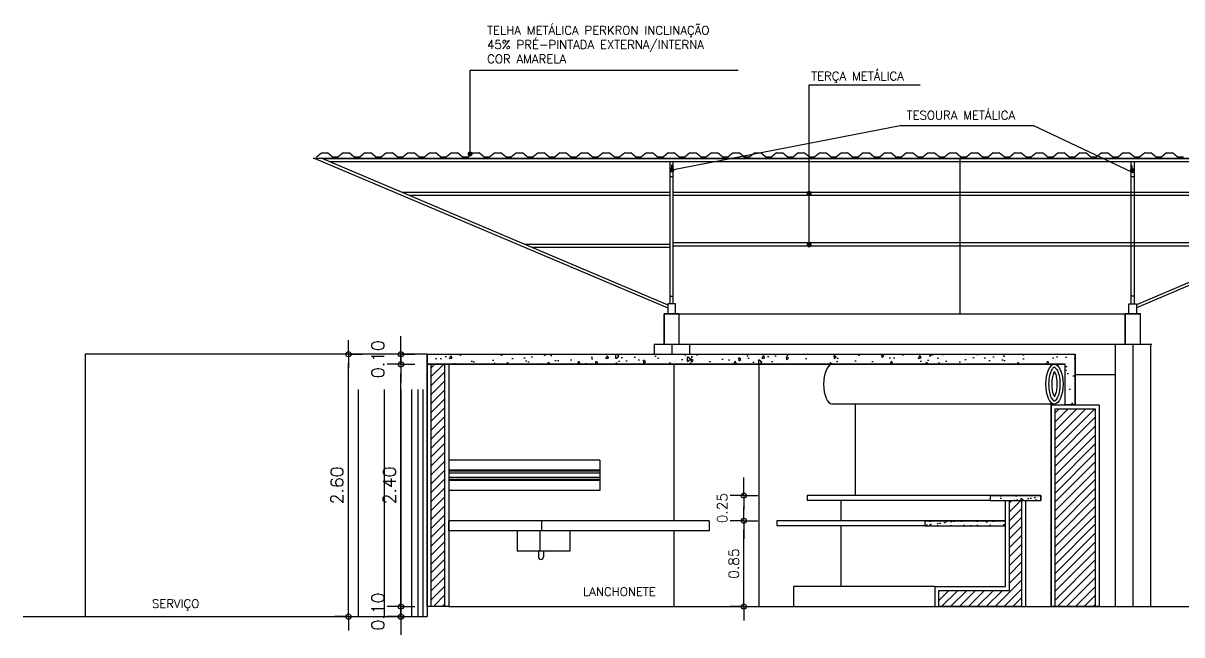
# Model space of a CAD drawing. Extents: x -599692 to 469028, y -9431878 to 9424999.
# Drawn here: x 2373.11 to 2384.6, y -450.02 to -443.96 of the extents above; entities that cross this region are included whole.
import ezdxf

# ---------------------------------------------------------------- set-up
doc = ezdxf.new("R2010")
doc.units = 0
doc.header["$LTSCALE"] = 0.5
doc.header["$MEASUREMENT"] = 0
doc.header["$PDMODE"] = 34
doc.layers.get('0').update_dxf_attribs({"linetype": 'CONTINUOUS'})
doc.layers.get('DEFPOINTS').update_dxf_attribs({"linetype": 'CONTINUOUS'})
for name, color, linetype in [('COTAS', 2, 'CONTINUOUS'), ('HACH', 8, 'CONTINUOUS'), ('HACHURA1', 8, 'CONTINUOUS'), ('P1', 1, 'CONTINUOUS'), ('P2', 2, 'CONTINUOUS'), ('P3', 3, 'CONTINUOUS'), ('P6', 4, 'CONTINUOUS'), ('PAREDE', 4, 'CONTINUOUS'), ('PAREDES', 4, 'CONTINUOUS')]:
    doc.layers.add(name, color=color, linetype=linetype)
doc.styles.add('ROMANS', font='romans')
doc.dimstyles.new('BOLA50$0', dxfattribs={"dimscale": 0.5, "dimtxt": 0.25, "dimasz": 0.18, "dimexe": 0.18, "dimexo": 0.0625, "dimgap": 0.1, "dimtad": 1, "dimzin": 0, "dimdsep": 46, "dimtxsty": 'ROMANS', "dimblk1": 'BOLA', "dimblk2": 'BOLA', "dimsah": 1, "dimcen": 0.09, "dimse1": 1, "dimse2": 1, "dimclrt": 256, "dimadec": 0, "dimazin": 0, "dimtfac": 1, "dimtofl": 0, "dimtmove": 2, "dimatfit": 3, "dimldrblk": 'BOLA', "dimfxl": 1, "dimtolj": 1, "dimtzin": 0, "dimarcsym": 0})
pattern_1 = [(45, (2634.273103, -568.6486), (-0.044194174, 0.044194174), [])]

# ---------------------------------------------------------------- blocks, each defined once
blk = doc.blocks.new('BOLA')
for q in [(0, 1.53), (-1.53, 0), (0, -1.53), (1.53, 0)]:
    blk.add_line((0, 0), q)
blk.add_circle((0, 0), 0.284)
blk = doc.blocks.new('*D202')
at = {"layer": 'COTAS', "color": 0, "lineweight": -2}
for p, q in [((2380.258, -448.548), (2380.258, -448.458)), ((2380.258, -448.978), (2380.258, -449.068))]:
    blk.add_line(p, q, dxfattribs=at)
at = {"layer": 'DEFPOINTS', "color": 0}
for p in [(2380.258, -448.638), (2380.885, -448.638, 220.911), (2380.584, -448.888, 220.911)]:
    blk.add_point(p, dxfattribs=at)
at = {"layer": 'COTAS', "color": 0, "lineweight": -2, "xscale": 0.09, "yscale": 0.09, "zscale": 0.09}
for p, rotation in [((2380.258, -448.638), 270), ((2380.258, -448.888), 90)]:
    blk.add_blockref('BOLA', p, dxfattribs=dict(at, rotation=rotation))
at = {"layer": 'COTAS', "insert": (2380.043, -448.763), "char_height": 0.1, "attachment_point": 5, "rotation": 90, "style": 'ROMANS'}
blk.add_mtext('\\A1;0.25', dxfattribs=at)
blk = doc.blocks.new('*D203')
at = {"layer": 'COTAS', "color": 0, "lineweight": -2}
blk.add_line((2380.258, -449.648), (2380.258, -448.978), dxfattribs=at)
at = {"layer": 'DEFPOINTS', "color": 0}
for p in [(2380.258, -448.888), (2380.584, -448.888, 220.911), (2380.584, -449.738)]:
    blk.add_point(p, dxfattribs=at)
at = {"layer": 'COTAS', "color": 0, "lineweight": -2, "xscale": 0.09, "yscale": 0.09, "zscale": 0.09}
for p, rotation in [((2380.258, -448.888), 90), ((2380.258, -449.738), 270)]:
    blk.add_blockref('BOLA', p, dxfattribs=dict(at, rotation=rotation))
at = {"layer": 'COTAS', "insert": (2380.158, -449.313), "char_height": 0.1, "attachment_point": 5, "rotation": 90, "style": 'ROMANS'}
blk.add_mtext('\\A1;0.85', dxfattribs=at)
blk = doc.blocks.new('_Dot')
at = {"color": 0, "linetype": 'ByBlock', "lineweight": -2}
blk.add_line((-0.5, 0), (-1, 0), dxfattribs=at)
at = {"color": 0, "linetype": 'ByBlock', "const_width": 0.5}
blk.add_lwpolyline([(-0.25, 0, 1), (0.25, 0, 1)], format="xyb", close=True, dxfattribs=at)
blk = doc.blocks.new('*D187')
at = {"layer": 'COTAS', "color": 0, "lineweight": -2}
for p, q in [((2376.858, -449.648), (2376.858, -449.558)), ((2376.858, -449.928), (2376.858, -450.018))]:
    blk.add_line(p, q, dxfattribs=at)
at = {"layer": 'DEFPOINTS', "color": 0}
for p in [(2376.858, -449.738), (2377.119, -449.738, 220.911), (2377.119, -449.838, 220.911)]:
    blk.add_point(p, dxfattribs=at)
at = {"layer": 'COTAS', "color": 0, "lineweight": -2, "xscale": 0.09, "yscale": 0.09, "zscale": 0.09}
for p, rotation in [((2376.858, -449.738), 270), ((2376.858, -449.838), 90)]:
    blk.add_blockref('BOLA', p, dxfattribs=dict(at, rotation=rotation))
at = {"layer": 'COTAS', "insert": (2376.63, -449.788), "char_height": 0.125, "attachment_point": 5, "rotation": 90, "style": 'ROMANS'}
blk.add_mtext('\\A1;0.10', dxfattribs=at)
blk = doc.blocks.new('*D188')
at = {"layer": 'COTAS', "color": 0, "lineweight": -2}
blk.add_line((2376.858, -449.648), (2376.858, -447.428), dxfattribs=at)
at = {"layer": 'DEFPOINTS', "color": 0}
for p in [(2376.858, -447.338), (2377.119, -447.338, 220.911), (2377.119, -449.738, 220.911)]:
    blk.add_point(p, dxfattribs=at)
at = {"layer": 'COTAS', "color": 0, "lineweight": -2, "xscale": 0.09, "yscale": 0.09, "zscale": 0.09}
for p, rotation in [((2376.858, -447.338), 90), ((2376.858, -449.738), 270)]:
    blk.add_blockref('BOLA', p, dxfattribs=dict(at, rotation=rotation))
at = {"layer": 'COTAS', "insert": (2376.745, -448.538), "char_height": 0.125, "attachment_point": 5, "rotation": 90, "style": 'ROMANS'}
blk.add_mtext('\\A1;2.40', dxfattribs=at)
blk = doc.blocks.new('*D189')
at = {"layer": 'COTAS', "color": 0, "lineweight": -2}
for p, q in [((2376.858, -447.148), (2376.858, -447.058)), ((2376.858, -447.428), (2376.858, -447.518))]:
    blk.add_line(p, q, dxfattribs=at)
at = {"layer": 'DEFPOINTS', "color": 0}
for p in [(2376.858, -447.238), (2377.119, -447.238, 441.822), (2377.119, -447.338, 220.911)]:
    blk.add_point(p, dxfattribs=at)
at = {"layer": 'COTAS', "color": 0, "lineweight": -2, "xscale": 0.09, "yscale": 0.09, "zscale": 0.09}
for p, rotation in [((2376.858, -447.238), 270), ((2376.858, -447.338), 90)]:
    blk.add_blockref('BOLA', p, dxfattribs=dict(at, rotation=rotation))
at = {"layer": 'COTAS', "insert": (2376.63, -447.288), "char_height": 0.125, "attachment_point": 5, "rotation": 90, "style": 'ROMANS'}
blk.add_mtext('\\A1;0.10', dxfattribs=at)
blk = doc.blocks.new('*D190')
at = {"layer": 'COTAS', "color": 0, "lineweight": -2}
blk.add_line((2376.337, -449.748), (2376.337, -447.328), dxfattribs=at)
at = {"layer": 'DEFPOINTS', "color": 0}
for p in [(2376.337, -447.238), (2376.72, -447.238), (2376.72, -449.838)]:
    blk.add_point(p, dxfattribs=at)
at = {"layer": 'COTAS', "color": 0, "lineweight": -2, "xscale": 0.09, "yscale": 0.09, "zscale": 0.09}
for p, rotation in [((2376.337, -447.238), 90), ((2376.337, -449.838), 270)]:
    blk.add_blockref('BOLA', p, dxfattribs=dict(at, rotation=rotation))
at = {"layer": 'COTAS', "insert": (2376.224, -448.538), "char_height": 0.125, "attachment_point": 5, "rotation": 90, "style": 'ROMANS'}
blk.add_mtext('\\A1;2.60', dxfattribs=at)
blk = doc.blocks.new('*D191')
at = {"layer": 'COTAS', "color": 0, "lineweight": -2}
blk.add_line((2384.893, -449.648), (2384.893, -447.828), dxfattribs=at)
at = {"layer": 'DEFPOINTS', "color": 0}
for p in [(2384.055, -447.738, 220.911), (2384.893, -447.738), (2384.055, -449.738, 220.911)]:
    blk.add_point(p, dxfattribs=at)
at = {"layer": 'COTAS', "color": 0, "lineweight": -2, "xscale": 0.09, "yscale": 0.09, "zscale": 0.09}
for p, rotation in [((2384.893, -447.738), 90), ((2384.893, -449.738), 270)]:
    blk.add_blockref('BOLA', p, dxfattribs=dict(at, rotation=rotation))
at = {"layer": 'COTAS', "insert": (2384.78, -448.738), "char_height": 0.125, "attachment_point": 5, "rotation": 90, "style": 'ROMANS'}
blk.add_mtext('\\A1;2.00', dxfattribs=at)
blk = doc.blocks.new('*D192')
at = {"layer": 'COTAS', "color": 0, "lineweight": -2}
blk.add_line((2384.893, -447.648), (2384.893, -447.528), dxfattribs=at)
at = {"layer": 'DEFPOINTS', "color": 0}
for p in [(2384.563, -447.438, 220.911), (2384.893, -447.438), (2384.055, -447.738, 220.911)]:
    blk.add_point(p, dxfattribs=at)
at = {"layer": 'COTAS', "color": 0, "lineweight": -2, "xscale": 0.09, "yscale": 0.09, "zscale": 0.09}
for p, rotation in [((2384.893, -447.438), 90), ((2384.893, -447.738), 270)]:
    blk.add_blockref('BOLA', p, dxfattribs=dict(at, rotation=rotation))
at = {"layer": 'COTAS', "insert": (2385.245, -447.588), "char_height": 0.125, "attachment_point": 5, "rotation": 90, "style": 'ROMANS'}
blk.add_mtext('\\A1;0.30', dxfattribs=at)
blk = doc.blocks.new('*D193')
at = {"layer": 'COTAS', "color": 0, "lineweight": -2}
for p, q in [((2384.893, -447.248), (2384.893, -447.158)), ((2384.893, -447.528), (2384.893, -447.618))]:
    blk.add_line(p, q, dxfattribs=at)
at = {"layer": 'DEFPOINTS', "color": 0}
for p in [(2383.716, -447.338, 220.911), (2384.893, -447.338), (2384.563, -447.438, 220.911)]:
    blk.add_point(p, dxfattribs=at)
at = {"layer": 'COTAS', "color": 0, "lineweight": -2, "xscale": 0.09, "yscale": 0.09, "zscale": 0.09}
for p, rotation in [((2384.893, -447.338), 270), ((2384.893, -447.438), 90)]:
    blk.add_blockref('BOLA', p, dxfattribs=dict(at, rotation=rotation))
at = {"layer": 'COTAS', "insert": (2385.245, -447.388), "char_height": 0.125, "attachment_point": 5, "rotation": 90, "style": 'ROMANS'}
blk.add_mtext('\\A1;0.10', dxfattribs=at)
blk = doc.blocks.new('*D194')
at = {"layer": 'COTAS', "color": 0, "lineweight": -2}
for p, q in [((2384.893, -447.048), (2384.893, -446.958)), ((2384.893, -447.328), (2384.893, -447.418))]:
    blk.add_line(p, q, dxfattribs=at)
at = {"layer": 'DEFPOINTS', "color": 0}
for p in [(2384.213, -447.138, 441.822), (2384.893, -447.138), (2383.816, -447.238, 220.911)]:
    blk.add_point(p, dxfattribs=at)
at = {"layer": 'COTAS', "color": 0, "lineweight": -2, "xscale": 0.09, "yscale": 0.09, "zscale": 0.09}
for p, rotation in [((2384.893, -447.138), 270), ((2384.893, -447.238), 90)]:
    blk.add_blockref('BOLA', p, dxfattribs=dict(at, rotation=rotation))
at = {"layer": 'COTAS', "insert": (2385.245, -447.188), "char_height": 0.125, "attachment_point": 5, "rotation": 90, "style": 'ROMANS'}
blk.add_mtext('\\A1;0.10', dxfattribs=at)
blk = doc.blocks.new('*D195')
at = {"layer": 'COTAS', "color": 0, "lineweight": -2}
blk.add_line((2384.893, -447.048), (2384.893, -446.928), dxfattribs=at)
at = {"layer": 'DEFPOINTS', "color": 0}
for p in [(2384.313, -446.838, 220.911), (2384.893, -446.838), (2384.213, -447.138, 441.822)]:
    blk.add_point(p, dxfattribs=at)
at = {"layer": 'COTAS', "color": 0, "lineweight": -2, "xscale": 0.09, "yscale": 0.09, "zscale": 0.09}
for p, rotation in [((2384.893, -446.838), 90), ((2384.893, -447.138), 270)]:
    blk.add_blockref('BOLA', p, dxfattribs=dict(at, rotation=rotation))
at = {"layer": 'COTAS', "insert": (2385.245, -446.988), "char_height": 0.125, "attachment_point": 5, "rotation": 90, "style": 'ROMANS'}
blk.add_mtext('\\A1;0.30', dxfattribs=at)
blk = doc.blocks.new('*D196')
at = {"layer": 'COTAS', "color": 0, "lineweight": -2}
blk.add_line((2385.552, -449.648), (2385.552, -447.428), dxfattribs=at)
at = {"layer": 'DEFPOINTS', "color": 0}
for p in [(2383.716, -447.338, 220.911), (2385.552, -447.338), (2384.055, -449.738, 220.911)]:
    blk.add_point(p, dxfattribs=at)
at = {"layer": 'COTAS', "color": 0, "lineweight": -2, "xscale": 0.09, "yscale": 0.09, "zscale": 0.09}
for p, rotation in [((2385.552, -447.338), 90), ((2385.552, -449.738), 270)]:
    blk.add_blockref('BOLA', p, dxfattribs=dict(at, rotation=rotation))
at = {"layer": 'COTAS', "insert": (2385.44, -448.538), "char_height": 0.125, "attachment_point": 5, "rotation": 90, "style": 'ROMANS'}
blk.add_mtext('\\A1;2.40', dxfattribs=at)
blk = doc.blocks.new('*D197')
at = {"layer": 'COTAS', "color": 0, "lineweight": -2}
for p, q in [((2385.552, -447.148), (2385.552, -447.058)), ((2385.552, -447.428), (2385.552, -447.518))]:
    blk.add_line(p, q, dxfattribs=at)
at = {"layer": 'DEFPOINTS', "color": 0}
for p in [(2383.816, -447.238, 220.911), (2385.552, -447.238), (2383.716, -447.338, 220.911)]:
    blk.add_point(p, dxfattribs=at)
at = {"layer": 'COTAS', "color": 0, "lineweight": -2, "xscale": 0.09, "yscale": 0.09, "zscale": 0.09}
for p, rotation in [((2385.552, -447.238), 270), ((2385.552, -447.338), 90)]:
    blk.add_blockref('BOLA', p, dxfattribs=dict(at, rotation=rotation))
at = {"layer": 'COTAS', "insert": (2385.905, -447.288), "char_height": 0.125, "attachment_point": 5, "rotation": 90, "style": 'ROMANS'}
blk.add_mtext('\\A1;0.10', dxfattribs=at)

msp = doc.modelspace()

# ---------------------------------------------------------------- hatches: boundary and pattern name
at = {"layer": 'HACHURA1'}
h = msp.add_hatch(dxfattribs=at)
h.set_pattern_fill('ANSI31', color=256, scale=0.5, style=0)
h.set_pattern_definition(pattern_1)
h.paths.add_polyline_path([(2377.159, -447.338), (2377.291, -447.338), (2377.291, -449.738), (2377.159, -449.738)])
h = msp.add_hatch(dxfattribs=at)
h.set_pattern_fill('ANSI31', color=256, scale=0.5, style=0)
h.set_pattern_definition(pattern_1)
h.paths.add_polyline_path([(2383.342, -447.778), (2383.74, -447.778), (2383.74, -449.738), (2383.342, -449.738)])
h = msp.add_hatch(dxfattribs=at)
h.set_pattern_fill('AR-SAND', color=2, scale=0.05, style=0)
h.set_pattern_definition([(37.5, (2469.848934, -458.99193), (-0.00314967, 0.09634119), [0, -0.076, 0, -0.085, 0, -0.08125]), (7.5, (2469.84893, -458.99193), (0.08848884, 0.1411073), [0, -0.041, 0, -0.0685, 0, -0.02625]), (327.5, (2469.787434, -458.99193), (0.15570709, 0.00028295), [0, -0.025, 0, -0.09, 0, -0.1175]), (317.5, (2469.78743, -458.99193), (0.15030633, 0.04388378), [0, -0.0125, 0, -0.059, 0, -0.0675])])
h.paths.add_polyline_path([(2383.2, -448.638), (2382.7, -448.638), (2382.7, -448.688), (2383.2, -448.688)])
h.paths.add_polyline_path([(2382.85, -448.888), (2382.05, -448.888), (2382.05, -448.938), (2382.85, -448.938)])
edge = h.paths.add_edge_path(flags=17)
edge.add_line((2382.7, -448.638), (2383.2, -448.638))
h = msp.add_hatch(dxfattribs=at)
h.set_pattern_fill('ANSI31', color=256, scale=0.5, style=0)
h.set_pattern_definition(pattern_1)
h.paths.add_polyline_path([(2383.01, -448.688), (2383.01, -449.738), (2382.19, -449.738), (2382.19, -449.578), (2382.89, -449.578), (2382.892, -448.688)])
at = {"layer": 'P2'}
h = msp.add_hatch(dxfattribs=at)
h.set_pattern_fill('AR-CONC', color=256, scale=0.04, angle=45, style=0)
h.set_pattern_definition([(95, (2634.2731, -568.6486), (0.2206208, 0.18512283), [0.03, -0.33]), (40, (2634.2731, -568.6486), (-0.25199687, 0.17350726), [0.024, -0.264]), (145.4514, (2634.2915, -568.63318), (-0.0313758, 0.3586301), [0.02549608, -0.28045684]), (91.1842, (2634.21653, -568.59203), (0.3486772, 0.2550455), [0.045, -0.495]), (141.6356, (2634.2456, -568.5708), (-0.0111596, 0.5398847), [0.0382441, -0.4206852]), (36.1842, (2634.21653, -568.59203), (-0.01116, 0.5398847), [0.036, -0.396]), (66, (2634.25896, -568.5779), (0.28270863, 0.054953), [0.03, -0.33]), (11, (2634.25896, -568.5779), (-0.13628344, 0.27392337), [0.024, -0.264]), (116.4514, (2634.28252, -568.5733), (0.14642545, 0.32887625), [0.02549608, -0.28045684]), (82.5, (2634.2731, -568.6486), (-0.090717274, 0.097595927), [0, -0.2608, 0, -0.268, 0, -0.265]), (52.5, (2634.2731, -568.6486), (-0.03714918, 0.18596378), [0, -0.1528, 0, -0.2548, 0, -0.101]), (12.5, (2634.21003, -568.71168), (0.157367267, 0.144608305), [0, -0.1, 0, -0.312, 0, -0.414]), (2.5, (2634.18175, -568.73996), (0.13663599, 0.19326392), [0, -0.13, 0, -0.2072, 0, -0.294])])
h.paths.add_polyline_path([(2377.119, -447.238), (2383.541, -447.238), (2383.541, -447.738), (2383.441, -447.738), (2383.441, -447.338), (2377.119, -447.338)])

# ---------------------------------------------------------------- linework, layer by layer
for p, q in [((2375.998, -445.295, 220.911), (2379.504, -446.78, 220.911)), ((2376.08, -445.298, 220.911), (2384.188, -445.298, 220.911)), ((2376.08, -445.298, 220.911), (2379.504, -446.748, 220.911)), ((2387.622, -445.298, 220.911), (2384.15, -446.78, 220.911)), ((2387.548, -445.298, 220.911), (2384.15, -446.748, 220.911)), ((2384.188, -445.298, 220.911), (2387.622, -445.298, 220.911)), ((2376.148, -445.328, 220.911), (2384.188, -445.328, 220.911)), ((2384.188, -445.328, 220.911), (2387.48, -445.328, 220.911)), ((2379.527, -445.478, 220.911), (2379.557, -445.478, 220.911)), ((2384.098, -445.478, 220.911), (2384.128, -445.478, 220.911)), ((2376.871, -445.633, 220.911), (2379.527, -445.633, 220.911)), ((2379.557, -445.633, 220.911), (2384.188, -445.633, 220.911)), ((2384.128, -445.633, 220.911), (2386.763, -445.633, 220.911)), ((2376.942, -445.663, 220.911), (2379.527, -445.663, 220.911)), ((2379.557, -445.663, 220.911), (2384.188, -445.663, 220.911)), ((2384.128, -445.663, 220.911), (2386.692, -445.663, 220.911)), ((2378.088, -446.148, 220.911), (2379.527, -446.148, 220.911)), ((2378.159, -446.178, 220.911), (2379.527, -446.178, 220.911)), ((2379.557, -446.133, 220.911), (2382.374, -446.133, 220.911)), ((2379.557, -446.163, 220.911), (2384.188, -446.163, 220.911)), ((2382.374, -446.133, 220.911), (2384.188, -446.133, 220.911)), ((2384.128, -446.133, 220.911), (2385.591, -446.133, 220.911)), ((2384.128, -446.163, 220.911), (2385.521, -446.163, 220.911))]:
    msp.add_line(p, q)
at = {"layer": 'COTAS'}
for p, q in [((2377.543, -444.424, 220.911), (2377.612, -444.424, 220.911)), ((2377.543, -445.254, 220.911), (2377.543, -444.424, 220.911)), ((2377.612, -444.424, 220.911), (2380.201, -444.424, 220.911)), ((2380.904, -444.569, 220.911), (2380.973, -444.569, 220.911)), ((2380.904, -446.155, 220.911), (2380.904, -444.569, 220.911)), ((2380.973, -444.569, 220.911), (2382.005, -444.569, 220.911)), ((2379.544, -445.413, 220.911), (2381.808, -444.973, 220.911)), ((2381.808, -444.973, 220.911), (2381.877, -444.973, 220.911)), ((2381.877, -444.973, 220.911), (2383.129, -444.973, 220.911)), ((2379.527, -446.663, 220.911), (2379.557, -446.663, 220.911)), ((2379.527, -446.738, 220.911), (2379.527, -446.663, 220.911)), ((2379.557, -446.738, 220.911), (2379.557, -446.663, 220.911)), ((2384.098, -446.738, 220.911), (2384.098, -446.663, 220.911)), ((2384.128, -446.663, 220.911), (2384.098, -446.663, 220.911)), ((2384.128, -446.738, 220.911), (2384.128, -446.663, 220.911)), ((2373.727, -447.237), (2373.727, -449.838)), ((2377.119, -447.238), (2373.727, -447.238)), ((2378.009, -448.988, 220.911), (2378.009, -449.188, 220.911)), ((2378.236, -448.988, 220.911), (2378.236, -449.188, 220.911)), ((2378.533, -448.988, 220.911), (2378.533, -449.188, 220.911)), ((2378.236, -449.188, 461.775), (2378.009, -449.188, 152.784)), ((2378.221, -449.188, 441.822), (2378.221, -449.246, 441.822)), ((2378.533, -449.188, 441.822), (2378.236, -449.188, 441.822)), ((2378.271, -449.188, 441.822), (2378.271, -449.246, 441.822))]:
    msp.add_line(p, q, dxfattribs=at)
at = {"layer": 'COTAS', "elevation": 220.911}
msp.add_lwpolyline([(2384.15, -446.838), (2384.075, -446.838), (2384.075, -446.738), (2384.15, -446.738)], close=True, dxfattribs=at)
at = {"layer": 'COTAS'}
msp.add_arc((2378.246, -449.246, 441.822), 0.025, 180, 0, dxfattribs=at)
at = {"layer": 'HACH'}
for p, q in [((2384.188, -445.298, 441.822), (2375.988, -445.298, 441.822)), ((2385.866, -445.298, 441.822), (2384.188, -445.298, 441.822))]:
    msp.add_line(p, q, dxfattribs=at)
at = {"layer": 'HACHURA1'}
for p, q in [((2382.398, -445.298, 220.911), (2382.398, -446.838, 220.911)), ((2376.433, -447.588, 441.822), (2376.433, -449.838, 441.822)), ((2376.69, -447.588, 441.822), (2376.69, -449.838, 441.822)), ((2376.858, -447.588, 441.822), (2376.858, -449.838, 441.822)), ((2376.961, -447.588, 441.822), (2376.961, -449.838, 441.822)), ((2377.025, -447.588, 441.822), (2377.025, -449.838, 441.822)), ((2377.076, -447.588, 441.822), (2377.076, -449.838, 441.822)), ((2378.831, -448.391, 220.911), (2377.331, -448.391, 220.911)), ((2378.831, -448.397, 220.911), (2377.331, -448.397, 220.911)), ((2378.831, -448.417, 220.911), (2377.331, -448.417, 220.911)), ((2378.831, -448.459, 220.911), (2377.331, -448.459, 220.911)), ((2378.831, -448.479, 220.911), (2377.331, -448.479, 220.911)), ((2378.831, -448.485, 220.911), (2377.331, -448.485, 220.911))]:
    msp.add_line(p, q, dxfattribs=at)
at = {"layer": 'P1'}
for p, q in [((2379.368, -447.138, 441.822), (2379.368, -447.238, 441.822)), ((2379.543, -447.138, 220.911), (2379.543, -447.238, 220.911)), ((2379.718, -447.138, 441.822), (2379.718, -447.238, 441.822)), ((2379.562, -447.338, 441.822), (2379.562, -448.888, 441.822)), ((2383.541, -447.438, 220.911), (2383.938, -447.438, 220.911)), ((2381.362, -447.738, 220.911), (2381.362, -448.638, 220.911)), ((2378.831, -448.388, 220.911), (2377.331, -448.388, 220.911)), ((2378.831, -448.488, 220.911), (2377.331, -448.488, 220.911)), ((2381.22, -448.688, 220.911), (2381.22, -448.888, 220.911)), ((2381.22, -448.938, 220.911), (2381.22, -449.538, 220.911)), ((2379.562, -448.988, 441.822), (2379.562, -449.738, 441.822))]:
    msp.add_line(p, q, dxfattribs=at)
at = {"layer": 'P1', "elevation": 220.911}
msp.add_lwpolyline([(2379.504, -446.838), (2379.579, -446.838), (2379.579, -446.738), (2379.504, -446.738)], close=True, dxfattribs=at)
at = {"layer": 'P2'}
for p, q in [((2383.129, -444.973, 220.911), (2384.108, -445.433, 220.911)), ((2379.467, -446.838, 220.911), (2384.038, -446.838, 220.911)), ((2379.467, -447.138, 220.911), (2379.467, -446.838, 220.911)), ((2379.617, -447.138, 220.911), (2379.617, -446.838, 220.911)), ((2379.368, -447.138, 220.911), (2384.038, -447.138, 220.911)), ((2379.467, -447.138, 220.911), (2379.617, -447.138, 220.911)), ((2383.938, -447.138, 441.822), (2383.938, -449.738, 441.822)), ((2384.112, -447.138, 441.822), (2384.112, -449.738, 441.822)), ((2384.188, -447.138, 220.911), (2384.303, -447.138, 220.911)), ((2384.288, -447.138, 220.911), (2384.288, -449.738, 220.911)), ((2380.407, -447.338, 441.822), (2380.407, -449.738, 441.822)), ((2381.132, -447.338, 220.911), (2383.355, -447.338, 220.911)), ((2381.134, -447.731, 220.911), (2383.335, -447.731, 220.911)), ((2378.831, -448.288, 441.822), (2377.331, -448.288, 441.822)), ((2378.831, -448.588, 441.822), (2377.331, -448.588, 441.822)), ((2382.7, -448.638, 441.822), (2380.885, -448.638, 441.822)), ((2380.885, -448.638, 441.822), (2380.885, -448.688, 441.822)), ((2382.7, -448.688, 441.822), (2380.885, -448.688, 441.822)), ((2379.912, -448.888, 441.822), (2378.251, -448.888, 441.822)), ((2379.912, -448.888, 441.822), (2379.912, -448.988, 441.822)), ((2382.05, -448.888, 220.911), (2380.584, -448.888, 441.822)), ((2380.584, -448.888, 441.822), (2380.584, -448.938, 441.822)), ((2382.05, -448.938, 220.911), (2380.584, -448.938, 441.822)), ((2379.912, -448.988, 441.822), (2378.251, -448.988, 441.822)), ((2382.15, -449.538, 220.911), (2380.75, -449.538, 441.822)), ((2380.75, -449.538, 441.822), (2380.75, -449.738, 441.822))]:
    msp.add_line(p, q, dxfattribs=at)
at = {"layer": 'P2', "elevation": 220.911}
for points in [[(2377.159, -447.338), (2377.291, -447.338), (2377.291, -449.738), (2377.159, -449.738)], [(2383.342, -447.778), (2383.74, -447.778), (2383.74, -449.738), (2383.342, -449.738)]]:
    msp.add_lwpolyline(points, close=True, dxfattribs=at)
at = {"layer": 'P2'}
for points, elevation in [([(2378.831, -448.288), (2378.831, -448.588)], 220.911), ([(2383.01, -448.688), (2383.01, -449.738), (2382.19, -449.738), (2382.19, -449.578), (2382.89, -449.578), (2382.892, -448.688), (2383.01, -448.688)], 441.822)]:
    msp.add_lwpolyline(points, dxfattribs=dict(at, elevation=elevation))
for centre in [(2381.134, -447.535, 220.911), (2383.335, -447.535, 220.911)]:
    msp.add_ellipse(centre, major_axis=(0, -0.197), ratio=0.439693, start_param=3.141593, end_param=6.283185, dxfattribs=at)
at = {"layer": 'P2', "extrusion": (0, 0, -1)}
msp.add_ellipse((2383.335, -447.535, 220.911), major_axis=(0, -0.197), ratio=0.439693, start_param=3.141593, end_param=6.283185, dxfattribs=at)
at = {"layer": 'P2'}
for points, knots in [([(2383.335, -447.368, 220.911), (2383.332, -447.368, 220.911), (2383.328, -447.369, 220.911), (2383.314, -447.383, 220.911), (2383.306, -447.395, 220.911), (2383.282, -447.454, 220.911), (2383.274, -447.521, 220.911), (2383.286, -447.627, 220.911), (2383.301, -447.668, 220.911), (2383.325, -447.699, 220.911), (2383.332, -447.701, 220.911), (2383.335, -447.701, 220.911)], [3.141593, 3.141593, 3.141593, 3.141593, 3.555177, 3.555177, 3.968762, 3.968762, 4.959165, 4.959165, 5.76883, 5.76883, 6.283185, 6.283185, 6.283185, 6.283185]), ([(2383.335, -447.368, 220.911), (2383.337, -447.368, 220.911), (2383.341, -447.369, 220.911), (2383.355, -447.383, 220.911), (2383.364, -447.395, 220.911), (2383.387, -447.454, 220.911), (2383.395, -447.521, 220.911), (2383.384, -447.627, 220.911), (2383.368, -447.668, 220.911), (2383.344, -447.699, 220.911), (2383.338, -447.701, 220.911), (2383.335, -447.701, 220.911)], [3.141593, 3.141593, 3.141593, 3.141593, 3.555177, 3.555177, 3.968762, 3.968762, 4.959165, 4.959165, 5.76883, 5.76883, 6.283185, 6.283185, 6.283185, 6.283185]), ([(2383.335, -447.408, 220.911), (2383.333, -447.411, 220.911), (2383.331, -447.414, 220.911), (2383.324, -447.43, 220.911), (2383.319, -447.446, 220.911), (2383.308, -447.503, 220.911), (2383.306, -447.553, 220.911), (2383.318, -447.622, 220.911), (2383.328, -447.646, 220.911), (2383.335, -447.66, 220.911)], [3.783587, 3.783587, 3.783587, 3.783587, 3.915469, 3.915469, 4.277261, 4.277261, 5.073849, 5.073849, 5.624765, 5.624765, 5.624765, 5.624765]), ([(2383.335, -447.408, 220.911), (2383.337, -447.411, 220.911), (2383.339, -447.414, 220.911), (2383.346, -447.43, 220.911), (2383.351, -447.446, 220.911), (2383.362, -447.503, 220.911), (2383.363, -447.553, 220.911), (2383.352, -447.622, 220.911), (2383.342, -447.646, 220.911), (2383.335, -447.66, 220.911)], [3.783587, 3.783587, 3.783587, 3.783587, 3.915469, 3.915469, 4.277261, 4.277261, 5.073849, 5.073849, 5.624765, 5.624765, 5.624765, 5.624765])]:
    msp.add_open_spline(points, degree=3, knots=knots, dxfattribs=at)
at = {"layer": 'P3'}
for p, q in [((2376.022, -445.283, 441.822), (2376.07, -445.244, 441.822)), ((2376.07, -445.244, 441.822), (2376.129, -445.244, 441.822)), ((2376.177, -445.283, 441.822), (2376.129, -445.244, 441.822)), ((2376.177, -445.283, 441.822), (2376.237, -445.283, 441.822)), ((2376.285, -445.244, 441.822), (2376.237, -445.283, 441.822)), ((2376.285, -445.244, 441.822), (2376.344, -445.244, 441.822)), ((2376.392, -445.283, 441.822), (2376.344, -445.244, 441.822)), ((2376.392, -445.283, 441.822), (2376.452, -445.283, 441.822)), ((2376.499, -445.244, 441.822), (2376.452, -445.283, 441.822)), ((2376.499, -445.244, 441.822), (2376.559, -445.244, 441.822)), ((2376.607, -445.283, 441.822), (2376.559, -445.244, 441.822)), ((2376.607, -445.283, 441.822), (2376.666, -445.283, 441.822)), ((2376.714, -445.244, 441.822), (2376.666, -445.283, 441.822)), ((2376.714, -445.244, 441.822), (2376.774, -445.244, 441.822)), ((2376.822, -445.283, 441.822), (2376.774, -445.244, 441.822)), ((2376.822, -445.283, 441.822), (2376.881, -445.283, 441.822)), ((2376.929, -445.244, 441.822), (2376.881, -445.283, 441.822)), ((2376.929, -445.244, 441.822), (2376.989, -445.244, 441.822)), ((2377.036, -445.283, 441.822), (2376.989, -445.244, 441.822)), ((2377.036, -445.283, 441.822), (2377.096, -445.283, 441.822)), ((2377.144, -445.244, 441.822), (2377.096, -445.283, 441.822)), ((2377.144, -445.244, 441.822), (2377.203, -445.244, 441.822)), ((2377.251, -445.283, 441.822), (2377.203, -445.244, 441.822)), ((2377.251, -445.283, 441.822), (2377.311, -445.283, 441.822)), ((2377.359, -445.244, 441.822), (2377.311, -445.283, 441.822)), ((2377.359, -445.244, 441.822), (2377.418, -445.244, 441.822)), ((2377.466, -445.283, 441.822), (2377.418, -445.244, 441.822)), ((2377.466, -445.283, 441.822), (2377.526, -445.283, 441.822)), ((2377.573, -445.244, 441.822), (2377.526, -445.283, 441.822)), ((2377.573, -445.244, 441.822), (2377.633, -445.244, 441.822)), ((2377.681, -445.283, 441.822), (2377.633, -445.244, 441.822)), ((2377.681, -445.283, 441.822), (2377.74, -445.283, 441.822)), ((2377.788, -445.244, 441.822), (2377.74, -445.283, 441.822)), ((2377.788, -445.244, 441.822), (2377.848, -445.244, 441.822)), ((2377.896, -445.283, 441.822), (2377.848, -445.244, 441.822)), ((2377.896, -445.283, 441.822), (2377.955, -445.283, 441.822)), ((2378.003, -445.244, 441.822), (2377.955, -445.283, 441.822)), ((2378.003, -445.244, 441.822), (2378.063, -445.244, 441.822)), ((2378.11, -445.283, 441.822), (2378.063, -445.244, 441.822)), ((2378.11, -445.283, 441.822), (2378.17, -445.283, 441.822)), ((2378.218, -445.244, 441.822), (2378.17, -445.283, 441.822)), ((2378.218, -445.244, 441.822), (2378.277, -445.244, 441.822)), ((2378.325, -445.283, 441.822), (2378.277, -445.244, 441.822)), ((2378.325, -445.283, 441.822), (2378.385, -445.283, 441.822)), ((2378.433, -445.244, 441.822), (2378.385, -445.283, 441.822)), ((2378.433, -445.244, 441.822), (2378.492, -445.244, 441.822)), ((2378.54, -445.283, 441.822), (2378.492, -445.244, 441.822)), ((2378.54, -445.283, 441.822), (2378.6, -445.283, 441.822)), ((2378.647, -445.244, 441.822), (2378.6, -445.283, 441.822)), ((2378.647, -445.244, 441.822), (2378.707, -445.244, 441.822)), ((2378.755, -445.283, 441.822), (2378.707, -445.244, 441.822)), ((2378.755, -445.283, 441.822), (2378.814, -445.283, 441.822)), ((2378.862, -445.244, 441.822), (2378.814, -445.283, 441.822)), ((2378.862, -445.244, 441.822), (2378.922, -445.244, 441.822)), ((2378.97, -445.283, 441.822), (2378.922, -445.244, 441.822)), ((2378.97, -445.283, 441.822), (2379.029, -445.283, 441.822)), ((2379.077, -445.244, 441.822), (2379.029, -445.283, 441.822)), ((2379.077, -445.244, 441.822), (2379.137, -445.244, 441.822)), ((2379.184, -445.283, 441.822), (2379.137, -445.244, 441.822)), ((2379.184, -445.283, 441.822), (2379.244, -445.283, 441.822)), ((2379.292, -445.244, 441.822), (2379.244, -445.283, 441.822)), ((2379.292, -445.244, 441.822), (2379.351, -445.244, 441.822)), ((2379.399, -445.283, 441.822), (2379.351, -445.244, 441.822)), ((2379.399, -445.283, 441.822), (2379.459, -445.283, 441.822)), ((2379.507, -445.244, 441.822), (2379.459, -445.283, 441.822)), ((2379.507, -445.244, 441.822), (2379.566, -445.244, 441.822)), ((2379.614, -445.283, 441.822), (2379.566, -445.244, 441.822)), ((2379.614, -445.283, 441.822), (2379.674, -445.283, 441.822)), ((2379.721, -445.244, 441.822), (2379.674, -445.283, 441.822)), ((2379.721, -445.244, 441.822), (2379.781, -445.244, 441.822)), ((2379.829, -445.283, 441.822), (2379.781, -445.244, 441.822)), ((2379.829, -445.283, 441.822), (2379.888, -445.283, 441.822)), ((2379.936, -445.244, 441.822), (2379.888, -445.283, 441.822)), ((2379.936, -445.244, 441.822), (2379.996, -445.244, 441.822)), ((2380.044, -445.283, 441.822), (2379.996, -445.244, 441.822)), ((2380.044, -445.283, 441.822), (2380.103, -445.283, 441.822)), ((2380.151, -445.244, 441.822), (2380.103, -445.283, 441.822)), ((2380.151, -445.244, 441.822), (2380.211, -445.244, 441.822)), ((2380.258, -445.283, 441.822), (2380.211, -445.244, 441.822)), ((2380.258, -445.283, 441.822), (2380.318, -445.283, 441.822)), ((2380.366, -445.244, 441.822), (2380.318, -445.283, 441.822)), ((2380.366, -445.244, 441.822), (2380.425, -445.244, 441.822)), ((2380.473, -445.283, 441.822), (2380.425, -445.244, 441.822)), ((2380.473, -445.283, 441.822), (2380.533, -445.283, 441.822)), ((2380.581, -445.244, 441.822), (2380.533, -445.283, 441.822)), ((2380.581, -445.244, 441.822), (2380.64, -445.244, 441.822)), ((2380.688, -445.283, 441.822), (2380.64, -445.244, 441.822)), ((2380.688, -445.283, 441.822), (2380.748, -445.283, 441.822)), ((2380.795, -445.244, 441.822), (2380.748, -445.283, 441.822)), ((2380.795, -445.244, 441.822), (2380.855, -445.244, 441.822)), ((2380.903, -445.283, 441.822), (2380.855, -445.244, 441.822)), ((2380.903, -445.283, 441.822), (2380.962, -445.283, 441.822)), ((2381.01, -445.244, 441.822), (2380.962, -445.283, 441.822)), ((2381.01, -445.244, 441.822), (2381.07, -445.244, 441.822)), ((2381.118, -445.283, 441.822), (2381.07, -445.244, 441.822)), ((2381.118, -445.283, 441.822), (2381.177, -445.283, 441.822)), ((2381.225, -445.244, 441.822), (2381.177, -445.283, 441.822)), ((2381.225, -445.244, 441.822), (2381.285, -445.244, 441.822)), ((2381.332, -445.283, 441.822), (2381.285, -445.244, 441.822)), ((2381.332, -445.283, 441.822), (2381.392, -445.283, 441.822)), ((2381.44, -445.244, 441.822), (2381.392, -445.283, 441.822)), ((2381.44, -445.244, 441.822), (2381.499, -445.244, 441.822)), ((2381.547, -445.283, 441.822), (2381.499, -445.244, 441.822)), ((2381.547, -445.283, 441.822), (2381.607, -445.283, 441.822)), ((2381.655, -445.244, 441.822), (2381.607, -445.283, 441.822)), ((2381.655, -445.244, 441.822), (2381.714, -445.244, 441.822)), ((2381.762, -445.283, 441.822), (2381.714, -445.244, 441.822)), ((2381.762, -445.283, 441.822), (2381.822, -445.283, 441.822)), ((2381.869, -445.244, 441.822), (2381.822, -445.283, 441.822)), ((2381.869, -445.244, 441.822), (2381.929, -445.244, 441.822)), ((2381.977, -445.283, 441.822), (2381.929, -445.244, 441.822)), ((2381.977, -445.283, 441.822), (2382.036, -445.283, 441.822)), ((2382.084, -445.244, 441.822), (2382.036, -445.283, 441.822)), ((2382.084, -445.244, 441.822), (2382.144, -445.244, 441.822)), ((2382.192, -445.283, 441.822), (2382.144, -445.244, 441.822)), ((2382.192, -445.283, 441.822), (2382.251, -445.283, 441.822)), ((2382.299, -445.244, 441.822), (2382.251, -445.283, 441.822)), ((2382.299, -445.244, 441.822), (2382.359, -445.244, 441.822)), ((2382.406, -445.283, 441.822), (2382.359, -445.244, 441.822)), ((2382.406, -445.283, 441.822), (2382.466, -445.283, 441.822)), ((2382.514, -445.244, 441.822), (2382.466, -445.283, 441.822)), ((2382.514, -445.244, 441.822), (2382.573, -445.244, 441.822)), ((2382.621, -445.283, 441.822), (2382.573, -445.244, 441.822)), ((2382.621, -445.283, 441.822), (2382.681, -445.283, 441.822)), ((2382.729, -445.244, 441.822), (2382.681, -445.283, 441.822)), ((2382.729, -445.244, 441.822), (2382.788, -445.244, 441.822)), ((2382.836, -445.283, 441.822), (2382.788, -445.244, 441.822)), ((2382.836, -445.283, 441.822), (2382.896, -445.283, 441.822)), ((2382.943, -445.244, 441.822), (2382.896, -445.283, 441.822)), ((2382.943, -445.244, 441.822), (2383.003, -445.244, 441.822)), ((2383.051, -445.283, 441.822), (2383.003, -445.244, 441.822)), ((2383.051, -445.283, 441.822), (2383.11, -445.283, 441.822)), ((2383.158, -445.244, 441.822), (2383.11, -445.283, 441.822)), ((2383.158, -445.244, 441.822), (2383.218, -445.244, 441.822)), ((2383.266, -445.283, 441.822), (2383.218, -445.244, 441.822)), ((2383.266, -445.283, 441.822), (2383.325, -445.283, 441.822)), ((2383.373, -445.244, 441.822), (2383.325, -445.283, 441.822)), ((2383.373, -445.244, 441.822), (2383.433, -445.244, 441.822)), ((2383.48, -445.283, 441.822), (2383.433, -445.244, 441.822)), ((2383.48, -445.283, 441.822), (2383.54, -445.283, 441.822)), ((2383.588, -445.244, 441.822), (2383.54, -445.283, 441.822)), ((2383.588, -445.244, 441.822), (2383.647, -445.244, 441.822)), ((2383.695, -445.283, 441.822), (2383.647, -445.244, 441.822)), ((2383.695, -445.283, 441.822), (2383.755, -445.283, 441.822)), ((2383.803, -445.244, 441.822), (2383.755, -445.283, 441.822)), ((2383.803, -445.244, 441.822), (2383.862, -445.244, 441.822)), ((2383.91, -445.283, 441.822), (2383.862, -445.244, 441.822)), ((2383.91, -445.283, 441.822), (2383.97, -445.283, 441.822)), ((2384.017, -445.244, 441.822), (2383.97, -445.283, 441.822)), ((2384.017, -445.244, 441.822), (2384.077, -445.244, 441.822)), ((2384.125, -445.283, 441.822), (2384.077, -445.244, 441.822)), ((2384.125, -445.283, 441.822), (2384.184, -445.283, 441.822)), ((2384.232, -445.244, 441.822), (2384.184, -445.283, 441.822)), ((2384.188, -445.28, 441.822), (2384.184, -445.283, 441.822)), ((2384.232, -445.244, 441.822), (2384.292, -445.244, 441.822)), ((2384.34, -445.283, 441.822), (2384.292, -445.244, 441.822)), ((2384.34, -445.283, 441.822), (2384.399, -445.283, 441.822)), ((2384.447, -445.244, 441.822), (2384.399, -445.283, 441.822)), ((2384.447, -445.244, 441.822), (2384.507, -445.244, 441.822)), ((2384.554, -445.283, 441.822), (2384.507, -445.244, 441.822)), ((2384.554, -445.283, 441.822), (2384.614, -445.283, 441.822)), ((2379.527, -446.663, 220.911), (2379.527, -445.328, 220.911)), ((2379.557, -446.663, 220.911), (2379.557, -445.328, 220.911)), ((2384.098, -446.663, 220.911), (2384.098, -445.328, 220.911)), ((2384.128, -446.663, 220.911), (2384.128, -445.328, 220.911)), ((2382.7, -448.638, 220.911), (2383.2, -448.638, 220.911)), ((2382.7, -448.638, 220.911), (2382.7, -448.688, 220.911)), ((2382.7, -448.688, 220.911), (2383.2, -448.688, 220.911)), ((2383.2, -448.638, 441.822), (2383.2, -448.688, 441.822)), ((2378.251, -448.888, 441.822), (2377.331, -448.888, 441.822)), ((2378.251, -448.888, 441.822), (2378.251, -448.988, 441.822)), ((2382.05, -448.888, 220.911), (2382.85, -448.888, 220.911)), ((2382.05, -448.888, 441.822), (2382.05, -448.938, 441.822)), ((2382.05, -448.938, 220.911), (2382.85, -448.938, 220.911)), ((2378.251, -448.988, 441.822), (2377.331, -448.988, 441.822))]:
    msp.add_line(p, q, dxfattribs=at)
at = {"layer": 'P3', "elevation": 220.911}
for points in [[(2383.2, -448.638), (2382.7, -448.638), (2382.7, -448.688), (2383.2, -448.688)], [(2382.85, -448.888), (2382.05, -448.888), (2382.05, -448.938), (2382.85, -448.938)]]:
    msp.add_lwpolyline(points, close=True, dxfattribs=at)
at = {"layer": 'P3', "elevation": 441.822}
msp.add_lwpolyline([(2377.331, -448.887), (2378.251, -448.887), (2378.251, -448.988), (2377.331, -448.988), (2377.331, -448.888)], dxfattribs=at)
at = {"layer": 'P6'}
for p, q in [((2382.15, -449.538, 220.911), (2382.85, -449.538, 220.911)), ((2382.15, -449.538, 441.822), (2382.15, -449.738, 441.822))]:
    msp.add_line(p, q, dxfattribs=at)
at = {"layer": 'P6', "elevation": 220.911}
msp.add_lwpolyline([(2384.188, -446.838), (2384.038, -446.838), (2384.038, -447.138), (2384.188, -447.138)], close=True, dxfattribs=at)
for points in [[(2377.119, -447.238), (2383.541, -447.238), (2383.541, -447.738), (2383.441, -447.738), (2383.441, -447.338), (2377.119, -447.338), (2377.119, -447.238)], [(2377.119, -447.338), (2377.331, -447.338), (2377.331, -449.738), (2377.119, -449.738), (2377.119, -447.338)], [(2383.302, -447.738), (2383.78, -447.738), (2383.78, -449.738), (2383.302, -449.738), (2383.302, -447.738)], [(2382.85, -449.538), (2382.85, -448.688)]]:
    msp.add_lwpolyline(points, dxfattribs=at)
at = {"layer": 'PAREDE'}
for p, q in [((2379.567, -446.838, 220.911), (2379.467, -446.838, 220.911)), ((2379.492, -446.838, 220.911), (2379.592, -446.838, 220.911)), ((2384.063, -446.838, 220.911), (2384.163, -446.838, 220.911))]:
    msp.add_line(p, q, dxfattribs=at)
at = {"layer": 'PAREDES'}
for p, q in [((2379.467, -446.838, 220.911), (2379.617, -446.838, 220.911)), ((2384.038, -447.138, 220.911), (2384.038, -446.838, 220.911)), ((2384.038, -446.838, 220.911), (2384.188, -446.838, 220.911)), ((2384.188, -447.138, 220.911), (2384.188, -446.838, 220.911)), ((2377.119, -447.238, 441.822), (2377.119, -449.838, 441.822)), ((2383.541, -447.738, 220.911), (2383.541, -447.238, 220.911)), ((2377.331, -447.338, 220.911), (2383.441, -447.338, 220.911)), ((2377.331, -447.338, 441.822), (2377.331, -449.738, 441.822)), ((2383.441, -447.738, 220.911), (2383.441, -447.338, 220.911)), ((2383.302, -447.738, 220.911), (2383.78, -447.738, 220.911)), ((2383.302, -447.738, 220.911), (2383.302, -449.738, 220.911)), ((2383.78, -447.738, 441.822), (2383.78, -449.738, 441.822)), ((2383.05, -448.688, 220.911), (2383.05, -449.738, 220.911)), ((2377.331, -449.738, 220.911), (2384.188, -449.738, 220.911)), ((2382.15, -449.738, 441.822), (2382.85, -449.738, 441.822)), ((2384.188, -449.738, 220.911), (2388.667, -449.738, 220.911)), ((2373.113, -449.838, 220.911), (2377.119, -449.838, 220.911))]:
    msp.add_line(p, q, dxfattribs=at)
at = {"layer": 'PAREDES', "elevation": 220.911}
msp.add_lwpolyline([(2379.617, -446.838), (2379.467, -446.838), (2379.467, -447.138), (2379.617, -447.138)], close=True, dxfattribs=at)

# ---------------------------------------------------------------- block references
at = {"layer": 'COTAS', "yscale": 0.05000000000001137}
for p, xscale, zscale, rotation in [((2377.543, -445.254, 220.911), 0.05000000000001137, 0.05000000000001137, 270), ((2379.544, -445.413, 220.911), 0.05000000000001137, 0.05000000000001137, 270), ((2384.108, -445.42, 220.911), -0.05000000000001137, 0.05, 90), ((2380.904, -445.644, 220.911), 0.05000000000001137, 0.05000000000001137, 270), ((2380.904, -446.155, 220.911), 0.05000000000001137, 0.05000000000001137, 270)]:
    msp.add_blockref('_Dot', p, dxfattribs=dict(at, xscale=xscale, zscale=zscale, rotation=rotation))

# ---------------------------------------------------------------- texts
at = {"layer": 'COTAS', "color": 3, "char_height": 0.085, "attachment_point": 4, "style": 'ROMANS'}
for s, insert in [('TELHA METÁLICA PERKRON INCLINAÇÃO\\P45% PRÉ-PINTADA EXTERNA/INTERNA\\PCOR AMARELA', (2377.712, -444.171, 220.911)), ('TERÇA METÁLICA', (2380.925, -444.495, 220.911)), ('TESOURA METÁLICA', (2381.871, -444.871, 220.911)), ('LANCHONETE', (2378.663, -449.591, 220.911)), ('SERVIÇO', (2374.389, -449.722, 220.911))]:
    msp.add_mtext(s, dxfattribs=dict(at, insert=insert))

# ---------------------------------------------------------------- dimensions: what is measured, and where the dimension line sits
at = {"layer": 'COTAS'}
for base, p1, p2, picture, middle in [((2384.893, -446.838), (2384.213, -447.138, 441.822), (2384.313, -446.838, 220.911), '*D195', (2385.245, -446.988)), ((2384.893, -447.138), (2383.816, -447.238, 220.911), (2384.213, -447.138, 441.822), '*D194', (2385.245, -447.188)), ((2376.337, -447.238), (2376.72, -449.838), (2376.72, -447.238), '*D190', (2376.224, -448.538)), ((2376.858, -447.238), (2377.119, -447.338, 220.911), (2377.119, -447.238, 441.822), '*D189', (2376.63, -447.288)), ((2385.552, -447.238), (2383.716, -447.338, 220.911), (2383.816, -447.238, 220.911), '*D197', (2385.905, -447.288)), ((2376.858, -447.338), (2377.119, -449.738, 220.911), (2377.119, -447.338, 220.911), '*D188', (2376.745, -448.538)), ((2384.893, -447.338), (2384.563, -447.438, 220.911), (2383.716, -447.338, 220.911), '*D193', (2385.245, -447.388)), ((2385.552, -447.338), (2384.055, -449.738, 220.911), (2383.716, -447.338, 220.911), '*D196', (2385.44, -448.538)), ((2384.893, -447.438), (2384.055, -447.738, 220.911), (2384.563, -447.438, 220.911), '*D192', (2385.245, -447.588)), ((2384.893, -447.738), (2384.055, -449.738, 220.911), (2384.055, -447.738, 220.911), '*D191', (2384.78, -448.738)), ((2376.858, -449.738), (2377.119, -449.838, 220.911), (2377.119, -449.738, 220.911), '*D187', (2376.63, -449.788))]:
    dim = msp.add_linear_dim(base=base, p1=p1, p2=p2, angle=90, dimstyle='BOLA50$0', dxfattribs=at)
    dim.commit()
    dim.dimension.update_dxf_attribs({"geometry": picture, "text_midpoint": middle})
for base, p1, p2, picture, middle in [((2380.258, -448.638, 220.911), (2380.584, -448.888, 441.822), (2380.885, -448.638, 441.822), '*D202', (2380.043, -448.763, 220.911)), ((2380.258, -448.888, 220.911), (2380.584, -449.738, 220.911), (2380.584, -448.888, 441.822), '*D203', (2380.158, -449.313, 220.911))]:
    dim = msp.add_linear_dim(base=base, p1=p1, p2=p2, angle=90, dimstyle='BOLA50$0', override={"dimtxt": 0.2, "dimasz": 0.18, "dimtdec": 2}, dxfattribs=at)
    dim.commit()
    dim.dimension.update_dxf_attribs({"geometry": picture, "text_midpoint": middle})

doc.saveas('drawing.dxf')
